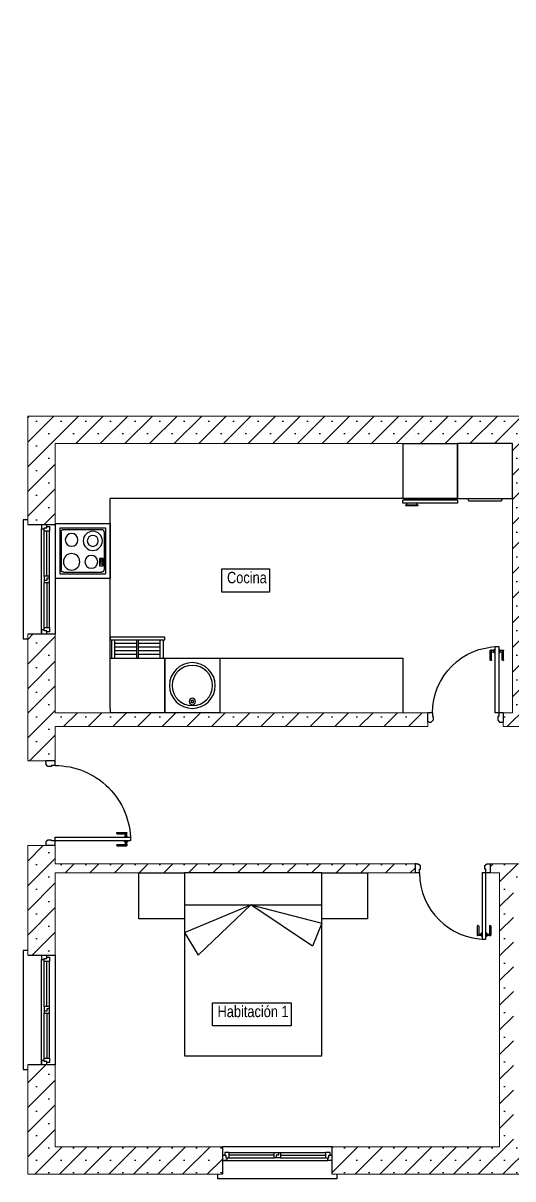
# Model space of a CAD drawing. Header units: millimetres. Extents: x 712192 to 1044287, y 40211 to 168571.
# Drawn here: x 1034681 to 1038514, y 109638 to 118685 of the extents above; entities that cross this region are included whole.
import ezdxf

# ---------------------------------------------------------------- set-up
doc = ezdxf.new("R2010")
doc.units = ezdxf.units.MM
for name, color, linetype in [('Aparatos', 200, 'Continuous'), ('Carpinteria', 14, 'Continuous'), ('Cerramiento', 7, 'Continuous'), ('Cristal', 4, 'Continuous'), ('Fina', 2, 'Continuous'), ('muebles', 40, 'Continuous'), ('Sombreado muros', 30, 'Continuous'), ('Textos', 5, 'Continuous')]:
    doc.layers.add(name, color=color, linetype=linetype)
doc.layers.add('Edificaciones', color=6, linetype='Continuous', lineweight=18)
doc.styles.add('basico', font='arial.ttf', dxfattribs={"width": 0.8})

# ---------------------------------------------------------------- blocks, each defined once
blk = doc.blocks.new('p825')
at = {"layer": 'Carpinteria'}
for p, q in [((-0.054, 0.68), (-0.054, 0.78)), ((-0.039, 0.785), (-0.049, 0.785)), ((-0.039, 0.68), (-0.039, 0.785)), ((-0.007, 0.785), (-0.017, 0.785)), ((-0.017, 0.765), (-0.017, 0.785)), ((-0.007, 0.765), (-0.017, 0.765)), ((-0.007, 0.754), (-0.007, 0.796)), ((0, 0.796), (-0.007, 0.796)), ((0.04, 0.825), (0, 0.825)), ((0, 0.825), (0, 0)), ((0.04, 0), (0.04, 0.825)), ((0.04, 0.796), (0.047, 0.796)), ((0.047, 0.754), (0.047, 0.796)), ((0.047, 0.785), (0.057, 0.785)), ((0.047, 0.765), (0.057, 0.765)), ((0.057, 0.765), (0.057, 0.785)), ((0.079, 0.785), (0.089, 0.785)), ((0.079, 0.68), (0.079, 0.785)), ((0.094, 0.68), (0.094, 0.78)), ((-0.044, 0.675), (-0.049, 0.675)), ((0, 0.754), (-0.007, 0.754)), ((0.04, 0.754), (0.047, 0.754)), ((0.084, 0.675), (0.089, 0.675)), ((-0.05, 0), (0, 0)), ((0, 0), (0.04, 0)), ((0, 0), (0, -0.04)), ((0.825, 0), (0.875, 0)), ((0.825, 0), (0.825, -0.04)), ((-0.01, -0.1), (-0.05, -0.1)), ((0.01, -0.08), (-0.01, -0.1)), ((0, -0.04), (0.01, -0.04)), ((0.01, -0.04), (0.01, -0.05)), ((0.01, -0.05), (0.01, -0.06)), ((0.01, -0.06), (0.01, -0.08)), ((0.825, -0.04), (0.815, -0.04)), ((0.815, -0.04), (0.815, -0.05)), ((0.815, -0.05), (0.815, -0.06)), ((0.815, -0.06), (0.815, -0.08)), ((0.815, -0.08), (0.84, -0.1)), ((0.86, -0.1), (0.84, -0.1)), ((0.86, -0.1), (0.875, -0.1))]:
    blk.add_line(p, q, dxfattribs=at)
for centre, radius, start, end in [((-0.049, 0.78), 0.005, 90, 180), ((-0.028, 0.812), 0.0294, 248.0255, 291.9745), ((-0.028, 0.738), 0.0294, 68.0255, 111.9745), ((0, 0), 0.825, 0, 90), ((0.068, 0.812), 0.0294, 248.0255, 291.9745), ((0.068, 0.738), 0.0294, 68.0255, 111.9745), ((0.089, 0.78), 0.005, 0, 90), ((-0.049, 0.68), 0.005, 180, 270), ((-0.044, 0.68), 0.005, 270, 0), ((0.084, 0.68), 0.005, 180, 270), ((0.089, 0.68), 0.005, 270, 0)]:
    blk.add_arc(centre, radius, start, end, dxfattribs=at)
at = {"layer": 'Cerramiento'}
for p, q in [((-0.05, 0), (-0.05, -0.1)), ((0.875, 0), (0.875, -0.1))]:
    blk.add_line(p, q, dxfattribs=at)
blk = doc.blocks.new('p725')
at = {"layer": 'Carpinteria'}
for p, q in [((-0.054, 0.58), (-0.054, 0.68)), ((-0.039, 0.685), (-0.049, 0.685)), ((-0.039, 0.58), (-0.039, 0.685)), ((-0.007, 0.685), (-0.017, 0.685)), ((-0.017, 0.665), (-0.017, 0.685)), ((-0.007, 0.665), (-0.017, 0.665)), ((-0.007, 0.654), (-0.007, 0.696)), ((0, 0.696), (-0.007, 0.696)), ((0, 0.654), (-0.007, 0.654)), ((0.04, 0.725), (0, 0.725)), ((0, 0.725), (0, -0.04)), ((0.04, 0), (0.04, 0.725)), ((0.04, 0.696), (0.047, 0.696)), ((0.04, 0.654), (0.047, 0.654)), ((0.047, 0.654), (0.047, 0.696)), ((0.047, 0.685), (0.057, 0.685)), ((0.047, 0.665), (0.057, 0.665)), ((0.057, 0.665), (0.057, 0.685)), ((0.079, 0.685), (0.089, 0.685)), ((0.079, 0.58), (0.079, 0.685)), ((0.094, 0.58), (0.094, 0.68)), ((-0.044, 0.575), (-0.049, 0.575)), ((0.084, 0.575), (0.089, 0.575)), ((-0.05, 0), (0, 0)), ((0, 0), (0.04, 0)), ((0.725, 0), (0.775, 0)), ((0.725, 0), (0.725, -0.04)), ((-0.01, -0.1), (-0.05, -0.1)), ((0.01, -0.08), (-0.01, -0.1)), ((0, -0.04), (0.01, -0.04)), ((0.01, -0.04), (0.01, -0.08)), ((0.725, -0.04), (0.715, -0.04)), ((0.715, -0.04), (0.715, -0.08)), ((0.74, -0.1), (0.715, -0.08)), ((0.76, -0.1), (0.74, -0.1)), ((0.76, -0.1), (0.775, -0.1))]:
    blk.add_line(p, q, dxfattribs=at)
for centre, radius, start, end in [((-0.049, 0.68), 0.005, 90, 180), ((-0.028, 0.712), 0.0294, 248.0255, 291.9745), ((-0.028, 0.638), 0.0294, 68.0255, 111.9745), ((0, 0), 0.725, 0, 90), ((0.068, 0.712), 0.0294, 248.0255, 291.9745), ((0.068, 0.638), 0.0294, 68.0255, 111.9745), ((0.089, 0.68), 0.005, 0, 90), ((-0.049, 0.58), 0.005, 180, 270), ((-0.044, 0.58), 0.005, 270, 0), ((0.084, 0.58), 0.005, 180, 270), ((0.089, 0.58), 0.005, 270, 0)]:
    blk.add_arc(centre, radius, start, end, dxfattribs=at)
at = {"layer": 'Cerramiento'}
for p, q in [((-0.05, 0), (-0.05, -0.1)), ((0.775, -0.1), (0.775, 0))]:
    blk.add_line(p, q, dxfattribs=at)
blk = doc.blocks.new('ven2')
at = {"layer": 'Carpinteria'}
for p, q in [((0, 0.5), (0.04, 0.5)), ((0.04, 0.5), (0.04, 0.4)), ((1, 0.5), (0.04, 0.5)), ((0.96, 0.4), (0.96, 0.5)), ((0.96, 0.5), (1, 0.5)), ((0.04, 0.4), (0.03, 0.4)), ((0.03, 0.4), (0.03, 0.3)), ((0.06, 0.4), (0.04, 0.4)), ((0.06, 0.2), (0.06, 0.4)), ((0.47, 0.4), (0.06, 0.4)), ((0.47, 0.2), (0.47, 0.4)), ((0.47, 0.4), (0.53, 0.4)), ((0.51, 0.3), (0.51, 0.4)), ((0.53, 0.4), (0.53, 0.2)), ((0.94, 0.4), (0.53, 0.4)), ((0.96, 0.4), (0.94, 0.4)), ((0.94, 0.4), (0.94, 0.2)), ((0.97, 0.4), (0.96, 0.4)), ((0.97, 0.3), (0.97, 0.4)), ((0.03, 0.3), (0, 0.3)), ((0.02, 0.3), (0.02, 0.2)), ((0.49, 0.2), (0.49, 0.3)), ((0.49, 0.3), (0.51, 0.3)), ((1, 0.3), (0.97, 0.3)), ((0.98, 0.2), (0.98, 0.3)), ((0.02, 0.2), (0.06, 0.2)), ((0.49, 0.2), (0.06, 0.2)), ((0.53, 0.2), (0.49, 0.2)), ((0.94, 0.2), (0.53, 0.2)), ((0.94, 0.2), (0.98, 0.2))]:
    blk.add_line(p, q, dxfattribs=at)
at = {"layer": 'Cerramiento'}
for p, q in [((0, 1), (0, 0)), ((1, 0), (1, 1))]:
    blk.add_line(p, q, dxfattribs=at)
at = {"layer": 'Cristal'}
for p, q in [((0.47, 0.3), (0.06, 0.3)), ((0.53, 0.3), (0.94, 0.3))]:
    blk.add_line(p, q, dxfattribs=at)
blk = doc.blocks.new('LAVAVAJI')
at = {"layer": 'Aparatos'}
for p, q in [((0.05, 0.3), (0, 0.3)), ((0, 0.3), (0, -0.3)), ((0.6, 0.3), (0.05, 0.3)), ((0.6, -0.3), (0.6, 0.3)), ((0.8, 0.28), (0.6, 0.28)), ((0.8, 0.3), (0.83, 0.3)), ((0.8, -0.3), (0.8, 0.3)), ((0.83, 0.3), (0.83, -0.3)), ((0.6, 0.25), (0.8, 0.25)), ((0.64, 0.25), (0.64, 0.01)), ((0.68, 0.25), (0.68, 0.01)), ((0.72, 0.25), (0.72, 0.01)), ((0.76, 0.25), (0.76, 0.01)), ((0.6, 0.01), (0.8, 0.01)), ((0.8, -0.01), (0.6, -0.01)), ((0.64, -0.01), (0.64, -0.25)), ((0.68, -0.01), (0.68, -0.25)), ((0.72, -0.01), (0.72, -0.25)), ((0.76, -0.01), (0.76, -0.25)), ((0.8, -0.25), (0.6, -0.25)), ((0.05, -0.3), (0, -0.3)), ((0.05, -0.3), (0.6, -0.3)), ((0.6, -0.28), (0.8, -0.28)), ((0.83, -0.3), (0.8, -0.3))]:
    blk.add_line(p, q, dxfattribs=at)
blk = doc.blocks.new('A$C33595BBA')
at = {"layer": 'Carpinteria'}
blk.add_blockref('LAVAVAJI', (0, -0.3), dxfattribs=at)
blk = doc.blocks.new('Fregadred')
at = {"layer": 'Aparatos'}
for p, q in [((0.3, 0.3), (0, 0.3)), ((0, 0.3), (0, -0.3)), ((0.6, 0.3), (0.3, 0.3)), ((0.6, -0.3), (0.6, 0.3)), ((0, -0.3), (0.6, -0.3))]:
    blk.add_line(p, q, dxfattribs=at)
for centre, radius in [((0.3, 0), 0.25), ((0.3, 0), 0.22), ((0.125, 0), 0.035), ((0.125, 0), 0.015)]:
    blk.add_circle(centre, radius, dxfattribs=at)
blk = doc.blocks.new('A$C379A1ADD')
at = {"layer": 'Carpinteria'}
blk.add_blockref('Fregadred', (0, -0.3), dxfattribs=at)
blk = doc.blocks.new('vitro2')
at = {"layer": 'Aparatos'}
for p, q in [((0, 0.3), (0, -0.3)), ((0, 0.3), (0.6, 0.3)), ((0.6, 0.3), (0.6, -0.3)), ((0.05, 0.25), (0.55, 0.25)), ((0.05, 0.25), (0.05, -0.25)), ((0.065, 0.205), (0.065, -0.205)), ((0.095, 0.235), (0.505, 0.235)), ((0.535, 0.205), (0.535, -0.205)), ((0.55, 0.25), (0.55, -0.25)), ((0.05, -0.25), (0.55, -0.25)), ((0.095, -0.235), (0.505, -0.235)), ((0.442, -0.205), (0.443, -0.191)), ((0.442, -0.205), (0.443, -0.219)), ((0.444, -0.205), (0.443, -0.191)), ((0.444, -0.205), (0.443, -0.219)), ((0, -0.3), (0.6, -0.3))]:
    blk.add_line(p, q, dxfattribs=at)
blk.add_lwpolyline([(0.383, -0.185), (0.464, -0.185), (0.464, -0.227), (0.383, -0.227)], close=True, dxfattribs=at)
for centre, radius in [((0.18, 0.12), 0.07), ((0.42, 0.12), 0.09), ((0.191, -0.112), 0.105), ((0.191, -0.112), 0.06), ((0.42, -0.096), 0.07), ((0.399, -0.197), 0.00591), ((0.399, -0.215), 0.00591), ((0.421, -0.197), 0.00591), ((0.421, -0.215), 0.00591)]:
    blk.add_circle(centre, radius, dxfattribs=at)
for centre, start, end in [((0.095, 0.205), 90, 180), ((0.505, 0.205), 0, 90), ((0.095, -0.205), 180, 270), ((0.505, -0.205), 270, 0)]:
    blk.add_arc(centre, 0.03, start, end, dxfattribs=at)
blk = doc.blocks.new('A$C6AA03425')
at = {"layer": 'Carpinteria', "rotation": 180}
blk.add_blockref('vitro2', (0.6, 0.3), dxfattribs=at)
blk = doc.blocks.new('Frigo')
at = {"layer": 'Aparatos'}
for p, q in [((0, 0.3), (0.6, 0.3)), ((0, 0.3), (0, -0.3)), ((0.6, 0.289), (0.6, 0.3)), ((0.6, 0.289), (0.62, 0.289)), ((0.6, -0.288), (0.6, 0.288)), ((0.608, -0.288), (0.608, 0.288)), ((0.614, -0.288), (0.614, 0.288)), ((0.65, 0.3), (0.62, 0.3)), ((0.62, 0.289), (0.62, 0.3)), ((0.62, -0.288), (0.62, 0.288)), ((0.65, -0.3), (0.65, 0.3)), ((0.67, 0.255), (0.65, 0.255)), ((0.67, 0.265), (0.67, 0.135)), ((0.68, 0.265), (0.67, 0.265)), ((0.68, 0.264), (0.68, 0.265)), ((0.68, 0.135), (0.68, 0.264)), ((0.67, 0.145), (0.65, 0.145)), ((0.67, 0.135), (0.68, 0.135)), ((0.6, -0.3), (0, -0.3)), ((0.6, -0.288), (0.62, -0.288)), ((0.6, -0.3), (0.6, -0.288)), ((0.62, -0.3), (0.62, -0.288)), ((0.62, -0.3), (0.65, -0.3))]:
    blk.add_line(p, q, dxfattribs=at)
blk = doc.blocks.new('LAVAD')
at = {"layer": 'Aparatos'}
for p, q in [((0, -0.3), (0, 0.3)), ((0, 0.3), (0.6, 0.3)), ((0.6, 0.3), (0.6, -0.3)), ((0.6, 0.19), (0.63, 0.175)), ((0.63, -0.175), (0.63, 0.175)), ((0.6, -0.19), (0.63, -0.175)), ((0.6, -0.3), (0, -0.3))]:
    blk.add_line(p, q, dxfattribs=at)
blk = doc.blocks.new('CAMA150')
at = {"layer": 'muebles'}
for p, q in [((0, -0.75), (0, 0.75)), ((0, 0.75), (2, 0.75)), ((0.35, 0.75), (0.35, -0.75)), ((0.65, 0.75), (0.35, 0.025)), ((0.65, 0.75), (0.9, 0.6)), ((2, 0.75), (2, -0.75)), ((0.35, 0.025), (0.9, 0.6)), ((0.35, 0.025), (0.549, -0.75)), ((0.8, -0.65), (0.35, 0.025)), ((2, -0.75), (0, -0.75)), ((0.549, -0.75), (0.8, -0.65))]:
    blk.add_line(p, q, dxfattribs=at)

msp = doc.modelspace()

# ---------------------------------------------------------------- hatches: boundary and pattern name
at = {"layer": 'Sombreado muros'}
h = msp.add_hatch(dxfattribs=at)
h.set_pattern_fill('SACNCR', color=256, scale=57.26454)
h.set_pattern_definition([(45, (270544.93, 3236.83), (-96.421919, 96.421919), []), (45, (270641.35, 3236.83), (-96.421919, 96.421919), [0, -136.361185])])
h.paths.add_polyline_path([(1044250.8, 118684.7), (1038935.1, 118684.7), (1038935.1, 118469.9), (1038970.9, 118469.9), (1044055.5, 118469.9), (1044055.5, 115822.6), (1044055.5, 115607.8), (1034716.3, 115607.8), (1034716.3, 114760.4), (1034931, 114760.4), (1034931, 114768.5), (1034931, 115393.1), (1038510.1, 115393.1), (1038510.1, 114963.6), (1038510.1, 113284.8), (1038438.5, 113284.8), (1038438.5, 113177.5), (1038689, 113177.5), (1038689, 113249), (1038617.4, 113249), (1038617.4, 115393.1), (1044036.1, 115393.1), (1044036.1, 114643.2), (1044250.8, 114643.2), (1044250.8, 115607.8)])
h.paths.add_polyline_path([(1044250.8, 112925.3), (1044036.1, 112925.3), (1044036.1, 112103.8), (1041643.5, 112103.8), (1041643.5, 113249), (1039279.6, 113249), (1039279.6, 113177.5), (1041571.9, 113177.5), (1041571.9, 112103.8), (1041219.4, 112103.8), (1041219.4, 112032.2), (1044036.1, 112032.2), (1044036.1, 111389.6), (1044250.8, 111389.6)])
h.paths.add_polyline_path([(1037847.9, 113284.8), (1034931, 113284.8), (1034931, 113901.5), (1034716.3, 113901.5), (1034716.3, 112909.1), (1034931, 112909.1), (1034931, 113177.5), (1037847.9, 113177.5)])
h.paths.add_polyline_path([(1034931, 112032.2), (1037747.7, 112032.2), (1037747.7, 112103.8), (1034931, 112103.8), (1034931, 112246.9), (1034716.3, 112246.9), (1034716.3, 111389.6), (1034931, 111389.6)])
h.paths.add_polyline_path([(1036241, 109888.1), (1034931, 109888.1), (1034931, 110530.7), (1034716.3, 110530.7), (1034716.3, 109673.4), (1036241, 109673.4)])
h.paths.add_polyline_path([(1039054.1, 109888.1), (1038532.3, 109888.1), (1038517.2, 109888.1), (1038517.2, 111578.4), (1038517.2, 111578.4), (1038517.2, 111893.4), (1038517.2, 111996.4), (1039787.8, 111996.4), (1039787.8, 112103.8), (1038338.3, 112103.8), (1038338.3, 112032.2), (1038409.9, 112032.2), (1038409.9, 109888.1), (1037099.9, 109888.1), (1037099.9, 109673.4), (1039054.1, 109673.4)])
h.paths.add_polyline_path([(1041867.2, 109888.1), (1040557.3, 109888.1), (1040557.3, 112032.2), (1040628.9, 112032.2), (1040628.9, 112103.8), (1040378.3, 112103.8), (1040378.3, 111996.4), (1040449.9, 111996.4), (1040449.9, 109888.1), (1039913, 109888.1), (1039913, 109673.4), (1041867.2, 109673.4)])
h.paths.add_polyline_path([(1044250.8, 110530.7), (1044036.1, 110530.7), (1044036.1, 109888.1), (1042726.2, 109888.1), (1042726.2, 109673.4), (1044250.8, 109673.4)])

# ---------------------------------------------------------------- linework, layer by layer
at = {"layer": 'Aparatos'}
for p, q in [((1037659.4, 114963.6), (1035360.5, 114963.6)), ((1035360.5, 113714.3), (1035360.5, 114963.6)), ((1036219.5, 113714.3), (1037651.1, 113714.3)), ((1037651.1, 113714.3), (1037651.1, 113284.8))]:
    msp.add_line(p, q, dxfattribs=at)
at = {"layer": 'Edificaciones'}
for p, q in [((1034931, 114760.4), (1034931, 115393.1)), ((1038510.1, 115393.1), (1038510.1, 113284.8)), ((1034716.3, 114760.4), (1034931, 114760.4)), ((1034716.3, 113901.5), (1034931, 113901.5)), ((1034931, 113284.8), (1037847.9, 113284.8)), ((1037847.9, 113284.8), (1037847.9, 113177.5)), ((1038438.5, 113284.8), (1038438.5, 113177.5)), ((1038438.5, 113284.8), (1038510.1, 113284.8)), ((1034931, 113177.5), (1037847.9, 113177.5)), ((1038438.5, 113177.5), (1038689, 113177.5)), ((1034931, 112909.1), (1034716.3, 112909.1)), ((1034931, 112246.9), (1034716.3, 112246.9)), ((1034931, 112103.8), (1037747.7, 112103.8)), ((1037747.7, 112032.2), (1037747.7, 112103.8)), ((1038338.3, 112032.2), (1038338.3, 112103.8)), ((1038338.3, 112103.8), (1039863.5, 112103.8)), ((1034931, 112032.2), (1037747.7, 112032.2)), ((1038338.3, 112032.2), (1038409.9, 112032.2)), ((1038409.9, 112032.2), (1038409.9, 109888.1)), ((1034716.3, 111389.6), (1034931, 111389.6)), ((1034716.3, 110530.7), (1034931, 110530.7)), ((1034931, 110530.7), (1034931, 109888.1)), ((1034931, 109888.1), (1036241, 109888.1)), ((1036241, 109888.1), (1036241, 109673.4)), ((1037099.9, 109888.1), (1038409.9, 109888.1)), ((1037099.9, 109888.1), (1037099.9, 109673.4))]:
    msp.add_line(p, q, dxfattribs=at)
for points in [[(1044055.5, 115607.8), (1034716.3, 115607.8), (1034716.3, 114760.4)], [(1038510.1, 115393.1), (1034931, 115393.1)], [(1034716.3, 113901.5), (1034716.3, 112909.1)], [(1034931, 113901.5), (1034931, 113284.8)], [(1034931, 113177.5), (1034931, 112873.3)], [(1034931, 112282.7), (1034931, 112103.8)], [(1034716.3, 112246.9), (1034716.3, 111389.6)], [(1034931, 112032.2), (1034931, 111389.6)], [(1034716.3, 110530.7), (1034716.3, 109673.4), (1036241, 109673.4)], [(1037099.9, 109673.4), (1039054.1, 109673.4)]]:
    msp.add_lwpolyline(points, dxfattribs=at)
at = {"layer": 'Fina'}
for p, q in [((1034716.3, 114796.2), (1034680.5, 114796.2)), ((1034680.5, 114796.2), (1034680.5, 113865.7)), ((1034931, 114760.4), (1034931, 113901.5)), ((1034680.5, 113865.7), (1034716.3, 113865.7)), ((1034716.3, 111425.4), (1034680.5, 111425.4)), ((1034680.5, 111425.4), (1034680.5, 110494.9)), ((1034931, 111389.6), (1034931, 110530.7)), ((1034680.5, 110494.9), (1034716.3, 110494.9)), ((1037099.9, 109888.1), (1036241, 109888.1)), ((1036205.2, 109637.6), (1036205.2, 109673.4)), ((1037135.7, 109673.4), (1037135.7, 109637.6)), ((1037135.7, 109637.6), (1036205.2, 109637.6))]:
    msp.add_line(p, q, dxfattribs=at)
at = {"layer": 'muebles'}
for points in [[(1035586, 112032.2), (1035943.9, 112032.2), (1035943.9, 111674.3), (1035586, 111674.3)], [(1037017.6, 112032.2), (1037375.5, 112032.2), (1037375.5, 111674.3), (1037017.6, 111674.3)]]:
    msp.add_lwpolyline(points, close=True, dxfattribs=at)
at = {"layer": 'Textos'}
for points in [[(1036236.9, 114413), (1036608.4, 114413), (1036608.4, 114231), (1036236.9, 114231)], [(1036163, 111016.8), (1036779.4, 111016.8), (1036779.4, 110834.8), (1036163, 110834.8)]]:
    msp.add_lwpolyline(points, close=True, dxfattribs=at)

# ---------------------------------------------------------------- block references
at = {"layer": 'Aparatos', "xscale": -715.8067457142453, "yscale": 715.8067457142453, "zscale": 715.8067457142453}
for name, p, rotation in [('Frigo', (1037865.8, 115393.1), 90), ('A$C6AA03425', (1034931, 114339), 270), ('A$C33595BBA', (1035790, 113284.8), 270), ('A$C379A1ADD', (1036219.5, 113284.8), 270)]:
    msp.add_blockref(name, p, dxfattribs=dict(at, rotation=rotation))
at = {"layer": 'Aparatos', "linetype": 'Continuous', "xscale": -715.8067457142453, "yscale": 715.8067457142453, "zscale": 715.8067457142453, "rotation": 90}
msp.add_blockref('LAVAD', (1038295.3, 115393.1), dxfattribs=at)
at = {"layer": 'Cerramiento', "xscale": -715.8067457142453, "yscale": 715.8067457142453, "zscale": 715.8067457142453}
msp.add_blockref('p725', (1038402.7, 113284.8), dxfattribs=at)
at = {"layer": 'Cerramiento', "yscale": 715.8067457142453, "zscale": 715.8067457142453}
for name, p, xscale, rotation in [('p825', (1034931, 112282.7), -715.8067457142453, 270.0000000001724), ('p725', (1038302.5, 112032.2), 715.8067457142453, 180)]:
    msp.add_blockref(name, p, dxfattribs=dict(at, xscale=xscale, rotation=rotation))
at = {"layer": 'Fina', "yscale": 214.7420237142814, "zscale": 858.9680948570943}
for p, xscale, rotation in [((1034931, 114760.4), -858.9680948570943, 90), ((1034931, 111389.6), -858.9680948570943, 90), ((1037099.9, 109888.1), 858.9680948570943, 180)]:
    msp.add_blockref('ven2', p, dxfattribs=dict(at, xscale=xscale, rotation=rotation))
at = {"layer": 'muebles', "xscale": -715.8067457142453, "yscale": 715.8067457142453, "zscale": 715.8067457142453, "rotation": 90}
msp.add_blockref('CAMA150', (1036480.8, 112032.2), dxfattribs=at)

# ---------------------------------------------------------------- texts
at = {"layer": 'Textos', "style": 'basico', "width": 0.8}
for s, height, p in [('Cocina', 89.48, (1036276.3, 114299.8)), ('Habitación 1', 89.476, (1036202.4, 110903.5))]:
    msp.add_text(s, height=height, dxfattribs=at).set_placement(p)

doc.saveas('drawing.dxf')
